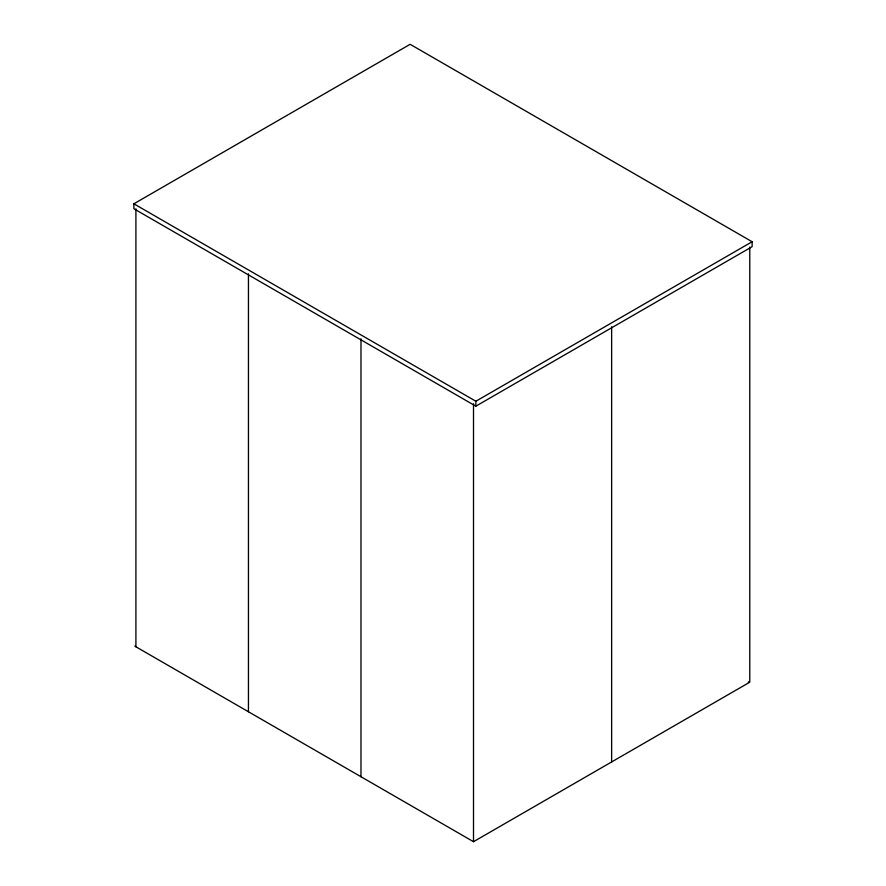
<?xml version="1.0" encoding="UTF-8"?>
<svg xmlns="http://www.w3.org/2000/svg" width="886" height="886" viewBox="0 0 886 886"><rect width="100%" height="100%" fill="white"/><g stroke="black" fill="none" stroke-linecap="round" stroke-linejoin="round"><path stroke-width="1.33" d="M133.875 203.802L410.14 44.3L752.125 241.745L752.125 246.685L475.86 406.176L133.875 208.731L133.875 203.802L475.86 401.247L752.125 241.745M748.271 682.076L748.914 681.711M134.838 646.171L473.512 841.7L749.766 682.198L749.766 247.028M611.639 326.779L611.639 761.949M475.86 401.247L475.86 406.176M473.512 403.761L473.512 841.7M360.979 338.795L360.979 776.734M248.445 273.818L248.445 711.757M135.912 208.852L135.912 646.791"/></g></svg>
